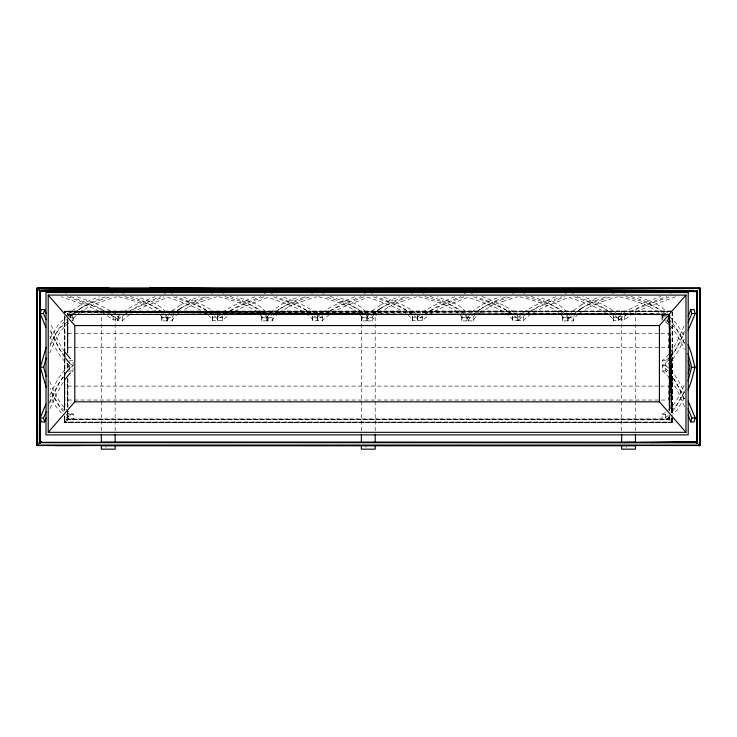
<?xml version="1.0" encoding="UTF-8"?>
<svg xmlns="http://www.w3.org/2000/svg" width="737" height="737" viewBox="0 0 737 737"><rect width="100%" height="100%" fill="white"/><g stroke="black" fill="none" stroke-linecap="round" stroke-linejoin="round"><path stroke-width="0.55" stroke-dasharray="3.69 2.76" d="M67.509 411.799C69.296 416.829 63.861 421.555 69.029 418.994L667.971 418.994L669.334 418.45M67.509 407.239L67.518 378.735L67.518 407.331M67.518 319.434L67.518 352.507L67.518 319.333M67.666 411.522C66.781 419.666 69.389 417.815 66.855 420.09C70.798 419.924 66.763 416.884 66.855 420.09L69.029 418.994L67.703 419.15M67.675 378.311L67.786 406.704M67.675 368.003L67.675 363.415M67.675 353.106L67.675 319.886M67.961 418.155L67.666 419.546L67.786 411.264M67.786 367.975L67.786 363.415M67.795 353.17L67.795 320.134M482.035 296.375C494.287 301.755 508.668 305.496 517.807 315.758L517.743 320.558L512.547 320.595L512.565 319.305C500.967 307.182 483.242 303.137 468.013 297.186C452.536 304.031 434.655 308.14 422.55 320.595L412.517 320.595L412.536 319.305C400.946 307.182 383.212 303.137 367.993 297.186C352.507 304.031 334.626 308.14 322.52 320.595L312.516 320.595L312.534 319.305C300.936 307.182 283.211 303.137 267.982 297.186C252.505 304.031 234.624 308.14 222.519 320.595L212.532 320.595L212.551 319.305C200.961 307.182 183.227 303.137 168.008 297.186C152.531 304.031 134.641 308.14 122.535 320.595L117.459 320.558L117.459 317.14C127.446 306.712 141.79 302.179 154.834 296.753M122.535 320.595L122.535 317.186C132.964 306.712 147.483 302.133 160.841 296.67M222.519 320.595L222.519 317.186C232.947 306.712 247.457 302.133 260.815 296.67M322.52 320.595L322.52 317.186C332.949 306.712 347.468 302.133 360.826 296.67M422.55 320.595L422.55 317.186C432.978 306.712 447.497 302.133 460.855 296.67M555.772 296.753C542.718 302.179 528.374 306.712 518.397 317.14L518.397 320.558L523.473 320.595L523.473 317.186C533.901 306.712 548.411 302.133 561.769 296.67M517.743 320.558L517.807 315.758M577.264 296.661C589.738 301.82 604.239 305.606 613.516 315.887L613.47 320.595L618.665 320.558L618.73 315.758C609.591 305.496 595.21 301.755 582.958 296.375M217.802 315.758L217.728 320.558L217.802 315.758C208.663 305.496 194.282 301.755 182.03 296.375M317.776 315.758L317.711 320.558L317.776 315.758C308.637 305.496 294.256 301.755 282.004 296.375M417.787 315.758L417.713 320.558L417.787 315.758C408.648 305.496 394.267 301.755 382.015 296.375M618.665 320.558L618.73 315.758M671.96 413.135L671.831 384.143L669.721 318.154L669.896 366.621L669.74 352.719L671.702 414.194M212.532 320.595L212.588 315.887C203.311 305.606 188.81 301.82 176.336 296.661M312.516 320.595L312.562 315.887C303.285 305.606 288.784 301.82 276.311 296.661M412.517 320.595L412.573 315.887C403.286 305.606 388.795 301.82 376.321 296.661M512.547 320.595L512.593 315.887C503.316 305.606 488.815 301.82 476.351 296.661M69.674 369.919L69.674 361.6M68.458 413.623L70.043 414.268L69.997 419.464L68.007 418.376L66.855 420.09L68.771 418.985L64.709 416.258M72.125 371.641L73.037 370.96L73.037 360.559L72.125 359.886M49.748 381.444C54.833 393.779 60.756 408.04 73.396 414.268L73.35 419.464L69.527 417.492L66.017 414.434M212.551 319.305L212.588 315.887M312.534 319.305L312.562 315.887M412.536 319.305L412.573 315.887M512.565 319.305L512.593 315.887M613.47 320.595L613.516 315.887M662.001 320.19L662.047 314.994C673.461 315.16 679.164 328.186 684.526 336.505M684.443 406.529C678.915 393.825 673.544 379.795 662.36 370.96L662.36 360.559C673.572 351.77 678.924 337.703 684.443 324.999M684.295 398.846C679.827 388.657 674.77 377.869 665.714 370.96L665.714 360.559C674.797 353.696 679.827 342.871 684.304 332.7M669.058 415.604L668.514 419.27M671.683 421.38C671.407 424.798 674.162 418.192 672.448 417.612C673.148 418.515 672.043 424.807 671.425 421.38L672.494 421.38L672.347 422.052L64.653 422.052L64.487 421.38L65.575 421.38C65.943 424.033 63.539 420.44 65.096 422.393C63.004 421.085 66.864 421.711 64.524 421.638C66.137 424.457 63.668 418.478 64.644 415.631M671.904 421.38L671.425 422.476L672.245 421.38M67.878 418.036L68.541 418.957L66.855 420.09L67.942 417.897L67.942 412.149M668.008 419.012C669.758 416.645 671.333 421.868 668.229 418.975C670.403 419.528 669.187 417.087 668.275 419.15M665.668 314.524L69.029 314.524C66.708 315.123 67.887 313.289 68.007 315.141M670.007 419.611C667.096 419.537 669.445 417.031 669.288 419.565C671.545 419.712 666.57 419.224 669.214 418.211M672.089 419.077C672.061 424.779 671.296 421.748 671.812 417.612M668.109 419.067L669.058 418.183L669.638 419.832M65.575 312.138C66.293 309.365 62.811 312.875 65.575 312.138L367.33 314.091L665.88 314.515M67.804 313.907L67.666 315.067L68.725 314.367M67.518 314.763L68.182 314.091M65.575 311.06L64.487 312.138L65.575 311.659M64.506 311.898C66.588 309.909 63.023 312.635 65.575 311.88M68.182 419.427L68.071 418.588L66.855 420.09M669.122 418.036L669.647 419.104M66.993 419.611L68.366 418.837L67.104 420.062M67.325 419.952C69.214 418.524 67.371 419.049 67.804 419.611M130.117 296.357L144.986 301.709L158.133 309.439A128.975 26.191 0.1 0 1 162.029 315.482L161.781 320.936L166.958 320.899C169.418 305.146 148.183 301.719 137.506 296.744M166.958 320.899L167.216 315.298M230.091 296.357L244.97 301.709L258.107 309.439A128.975 26.191 0.1 0 1 262.003 315.482L261.764 320.936L266.941 320.899C269.401 305.146 248.166 301.719 237.48 296.744M266.941 320.899L267.199 315.298M330.102 296.357L344.971 301.709L358.118 309.439A128.975 26.191 0.1 0 1 362.014 315.482L361.766 320.936L366.943 320.899C369.403 305.146 348.168 301.719 337.491 296.744M366.943 320.899L366.593 316.542L365.128 314.377L356.284 308.038L342.696 302.05L324.879 296.56M430.122 296.357L445.001 301.709L458.138 309.439A128.975 26.191 0.1 0 1 462.044 315.482L461.795 320.936L466.972 320.899C469.432 305.146 448.197 301.719 437.52 296.744M466.972 320.899L467.23 315.298M531.045 296.357L545.924 301.709L559.061 309.439A128.975 26.191 0.1 0 1 562.957 315.482L562.718 320.936L567.895 320.899C570.355 305.146 549.12 301.719 538.434 296.744M567.895 320.899L568.153 315.298M664.756 320.917L667.86 320.899L668.118 318.716M161.781 320.936L162.029 315.482M261.764 320.936L262.013 315.482M361.766 320.936L362.014 315.482M461.795 320.936L462.044 315.482M562.718 320.936L562.967 315.482M631.019 296.357L645.888 301.709L659.025 309.439A128.975 26.191 0.1 0 1 662.932 315.482L662.683 320.936M67.868 418.856L67.159 419.427L670.117 419.832M669.039 418.155L667.971 418.994M68.523 314.496L67.979 315.132L67.353 313.796M671.637 421.638L671.564 418.275M49.748 352.995C54.169 341.802 59.467 330.065 69.232 322.53M50.144 408.538L54.999 397.003L63.926 380.872M49.886 346.381C54.059 336.367 58.969 326.03 67.334 318.817M684.36 390.905C681.016 398.57 677.017 406.216 671.398 412.471L669.905 366.584L671.094 412.241M669.482 418.754L668.367 418.994L669.159 419.583M49.821 395.262C54.824 384.603 59.927 372.959 69.637 365.755L73 365.755L70.255 367.726M684.222 385.138C680.122 394.452 675.507 404.171 667.51 410.785M49.683 403.231L59.31 382.641L65.307 373.502M684.36 331.364C678.749 343.635 673.498 357.371 662.406 365.755C673.498 374.147 678.768 387.883 684.36 400.154M49.904 338.569L58.555 324.225L65.436 317.583M50.042 344.197L59.421 328.518L68.458 320.825M684.443 392.084L675.967 405.903L668.846 412.462M684.341 339.084C679.578 348.702 674.677 359.269 665.76 365.755L662.406 365.755M49.241 402.531C53.985 392.904 57.855 382.54 65.501 374.709M668.266 418.985L669.297 419.15L67.804 419.178L67.942 417.897M65.575 311.465L64.487 312.138L65.575 311.318M684.526 397.952L676.842 410.223L672.743 414.434M668.874 419.399C669.288 417.603 668.21 419.307 669.896 420.062M67.666 313.971L67.896 314.948L69.029 314.524L67.307 313.686L68.771 314.542L67.343 314.109L67.924 315.067L67.518 313.732M64.644 311.622L64.487 312.138L64.911 311.622L258.328 311.898M523.473 320.595C535.578 308.14 553.459 304.031 568.936 297.186C584.165 303.137 601.889 307.182 613.488 319.305M117.459 320.558C129.786 307.873 147.934 303.395 163.826 296.771M518.397 320.558C530.714 307.873 548.872 303.395 564.754 296.771M72.106 310.968L80.941 304.63M72.106 314.377L80.941 308.038M172.09 310.968L180.915 304.63M172.09 314.377L180.915 308.038M372.121 310.968L380.946 304.63M372.121 314.377L380.946 308.038M668.063 415.64L662.047 419.464L662.001 414.268L665.483 412.462M675.589 296.744C658.205 303.515 639.071 307.955 624.294 319.895L619.135 319.849L619.135 316.44C630.973 306.352 646.423 302.032 660.674 296.458M619.135 319.849C633.571 307.891 652.475 303.469 669.592 296.679M619.135 316.44L624.294 316.477C636.446 306.27 652.291 302.281 666.764 296.514M68.762 371.641L69.683 370.96L73.037 370.96M79.154 309.439L88.615 303.589A276.393 56.252 0 0 1 101.697 298.08M79.154 312.847L88.615 307.007A276.182 56.205 0 0 1 101.706 301.488M179.128 309.439L188.589 303.589M179.128 312.847L188.589 307.007M279.139 309.439L288.6 303.589M279.139 312.847L288.6 307.007M379.159 309.439L388.62 303.589M379.159 312.847L388.62 307.007M480.082 309.439L489.543 303.589M480.082 312.847L489.543 307.007M580.047 309.439L589.508 303.589M580.047 312.847L589.508 307.007M68.486 419.27L66.883 419.832M581.834 304.63L573.008 310.968A264.261 53.534 -0.2 0 0 568.024 317.49L568.015 320.899L573.156 320.936A258.014 52.309 -0.2 0 1 579.881 312.838M581.834 308.038L573.008 314.377A264.27 53.543 -0.2 0 0 568.024 320.899M69.527 316.956L73.35 314.994L73.396 320.19L71.811 320.825M669.233 417.492L665.4 419.464L665.354 414.268L666.939 413.623M323.902 313.907L69.278 311.908L367.634 313.944L80.923 311.733M653.848 313.842L402.807 314.248L666.488 314.791M68.246 315.685L73.35 314.994M254.818 296.753C241.764 302.179 227.42 306.712 217.443 317.14L212.56 317.186M354.819 296.753C341.775 302.179 327.431 306.712 317.444 317.14L312.534 317.186M454.849 296.753C441.804 302.179 427.451 306.712 417.474 317.14L412.545 317.186M263.8 296.771C247.918 303.395 229.76 307.873 217.443 320.558L217.443 317.14L222.519 317.186M363.811 296.771C347.919 303.395 329.771 307.873 317.444 320.558L317.444 317.14L322.52 317.186M463.831 296.771C447.949 303.395 429.791 307.873 417.474 320.558L417.474 317.14L422.55 317.186M101.807 298.089L105.778 296.707M101.817 301.507L116.676 296.744M201.791 298.089L205.752 296.707M201.791 301.507L216.65 296.744M301.792 298.089L305.754 296.707M301.792 301.507L316.661 296.744M401.822 298.089L405.783 296.707M401.822 301.507L416.681 296.744M502.745 298.089L506.706 296.707M502.745 301.507L517.604 296.744M602.709 298.089L606.671 296.707M602.709 301.507L617.569 296.744M99.569 300.162L110.725 296.56M199.543 300.162L210.699 296.56M299.554 300.162L310.71 296.56M399.583 300.162L410.73 296.56M500.497 300.162L511.653 296.56M600.471 300.162L611.618 296.56M68.504 314.386L67.804 315.086L67.159 314.082L669.316 314.091M70.347 296.514L99.265 307.697L113.12 316.477L118.279 316.44L118.279 319.849L113.12 319.895C98.214 307.909 78.933 303.478 61.392 296.744M161.781 317.527L166.958 317.49M261.764 317.527L266.941 317.49M361.766 317.527L366.943 317.49M461.795 317.527L466.972 317.49M512.574 317.186L517.752 317.14M562.718 317.527L567.895 317.49M613.488 317.186L618.675 317.14M671.425 311.042L65.096 311.106L65.096 312.138M671.425 311.198L64.911 311.198L64.911 312.138M671.425 311.318L64.755 311.318L64.755 312.138M64.755 311.594L671.425 311.465M68.338 314.653L67.205 313.722L68.55 314.588L67.399 314.238L665.603 314.248M668.781 314.367L67.399 314.238M67.942 333.677L659.652 333.677M660.803 333.677L668.855 333.677L668.855 347.606L660.803 347.606M67.942 347.606L659.652 347.606M69.683 360.559L73.037 360.559M662.36 360.559L665.714 360.559M662.36 370.96L665.714 370.96M67.942 386.105L659.652 386.105M660.803 386.105L668.855 386.105L668.855 400.034L660.803 400.034M67.942 400.034L659.652 400.034M70.043 414.268L73.396 414.268M662.001 414.268L665.354 414.268M67.592 419.261L669.601 419.27C668.533 419.62 669.159 418.865 669.482 415.235M671.425 421.638L672.476 421.638L672.494 420.578M64.506 421.536L65.575 422.412M671.425 421.859L672.43 421.859L672.42 418.736M672.089 422.319L64.92 422.319L64.911 415.631M65.289 422.412L64.644 421.38L65.335 422.458L671.665 422.458M317.647 312.138L163.531 311.465L633.884 313.944M80.923 311.106L128.045 311.318M665.935 313.676L206.959 311.659M666.119 314.515L633.037 314.367L666.34 314.653M652.623 314.45L666.184 314.57M128.045 311.594L403.351 313.98M518.397 317.14L523.473 317.186M568.015 317.49L573.156 317.527A258.014 52.299 -0.2 0 1 579.918 309.429M479.953 309.429A258.014 52.299 -0.2 0 0 473.136 317.527L468.041 317.49L468.041 320.899L473.191 320.936A258.014 52.309 -0.2 0 1 479.916 312.838M272.239 317.527L267.098 317.49L267.098 320.899L272.239 320.936L272.239 317.527A258.014 52.299 -0.2 0 1 279.001 309.429M117.459 317.14L122.535 317.186M167.087 317.49L172.237 317.527L172.237 320.936L167.087 320.899L167.087 317.49A264.261 53.534 -0.2 0 1 172.126 310.968M70.199 317.509L72.254 317.527A258.014 52.299 -0.2 0 1 79.016 309.429M367.201 315.298L367.118 320.899L372.268 320.936L372.268 317.527L367.118 317.49A264.261 53.534 -0.2 0 1 372.157 310.968M65.575 422.052L64.57 421.638M65.575 422.2L64.911 421.38M65.575 422.319L64.755 421.38M65.335 422.458L65.096 421.38L65.096 422.393M68.025 314.939L67.141 313.787L67.961 314.902M619.605 296.744C633.359 300.217 647.574 304.132 659.025 312.847A128.975 26.191 0.1 0 1 662.932 318.9L662.932 315.482M519.64 296.744C533.385 300.217 547.609 304.132 559.061 312.847A128.975 26.191 0.1 0 1 562.957 318.9M418.717 296.744C432.462 300.217 446.686 304.132 458.138 312.847A128.975 26.191 0.1 0 1 462.044 318.9M318.697 296.744C332.442 300.217 346.666 304.132 358.118 312.847A128.975 26.191 0.1 0 1 362.014 318.9M218.686 296.744C232.431 300.217 246.655 304.132 258.107 312.847A128.975 26.191 0.1 0 1 262.003 318.9M118.712 296.744C132.457 300.217 146.681 304.132 158.133 312.847A128.975 26.191 0.1 0 1 162.029 318.9M625.796 296.56C639.836 300.549 654.935 304.372 666.045 314.377M525.831 296.56C540.249 301.645 560.406 304.003 568.153 318.716M424.908 296.56C439.326 301.645 459.483 304.003 467.23 318.716M224.877 296.56C239.295 301.645 259.452 304.003 267.199 318.716M124.894 296.56C139.311 301.645 159.478 304.003 167.216 318.716M574.51 296.771C589.517 303.082 607.297 306.914 618.721 319.167M473.587 296.771C488.603 303.082 506.374 306.914 517.798 319.167M373.558 296.771C388.574 303.082 406.345 306.914 417.768 319.167M273.556 296.771C288.572 303.082 306.343 306.914 317.767 319.167M173.573 296.771C188.589 303.082 206.36 306.914 217.793 319.167M638.408 296.744C648.634 300.733 660.665 303.93 667.51 313.124M67.408 296.679C84.663 303.432 103.742 307.808 118.279 319.849M77.394 296.808C91.452 302.198 106.635 306.509 118.279 316.44M662.047 314.994L665.179 316.532M666.939 320.825L675.976 328.518L685.364 344.197M665.76 365.755C674.687 372.268 679.56 382.779 684.341 392.434M73 365.755L70.255 363.792M69.637 365.755C59.402 358.099 54.197 345.662 49.001 334.368M67.988 419.15L67.786 411.347M67.776 419.325L67.518 411.9M665.493 321.977C674.613 328.665 679.836 339.158 684.222 349.292M669.675 419.952L668.468 418.938L669.095 419.187M64.534 410.785L59.43 405.903L50.042 390.232M668.063 318.817C675.7 325.303 680.315 334.561 684.36 343.553M63.308 411.725C57.486 404.742 53.211 396.497 49.886 388.067M61.337 413.217L56.067 406.677L49.904 395.889M65.501 356.828L58.767 348.085L49.701 329.936M64.515 351.549L59.78 344.087L50.144 322.999M64.165 356.524L59.31 348.877L49.683 328.287M669.896 419.574C668.266 417.815 669.297 420.293 669.334 414.986M671.637 420.578L671.812 421.859L671.812 418.671L671.923 422.052M669.878 314.745L671.831 384.143L671.425 354.46L672.089 395.751M669.62 323.663L671.932 395.751M669.049 314.248L671.923 412.48L669.629 340.936M668.938 316.016L669.214 324.52L669.012 316.182M668.791 314.8L669.334 331.797L669.076 316.422M671.278 417.953L671.389 421.38M669.122 319.388L669.058 315.62L669.058 411.006M669.058 417.897L669.214 419.233L669.214 415.815M672.245 405.203L672.356 412.48M670.145 382.54L669.482 341.249L669.482 410.675M672.448 417.612L672.494 421.638M69.997 314.994L70.024 318.108M672.513 312.138L672.513 415.631M672.356 312.138L672.356 413.328M672.245 312.138L672.245 413.328M672.245 418.8L672.245 422.2L64.773 422.2L64.755 415.631M672.089 312.138L672.089 413.328M671.96 418.8L671.96 422.2M669.334 315.666L669.334 410.454M669.214 314.8L669.214 411.31M667.86 318.624L667.86 320.899M635.469 311.042L635.469 430.758M626.229 445.692L626.229 447.433M624.294 316.477L624.294 319.895M621.65 311.042L621.65 430.758M573.156 317.527L573.156 320.936M473.191 317.527L473.191 320.936M375.207 311.042L375.207 430.758M365.976 445.692L365.976 447.433M361.388 311.042L361.388 430.758M115.156 311.042L115.156 430.758M113.12 316.477L113.12 319.895M105.925 445.692L105.925 447.433M101.338 311.042L101.338 430.758M72.254 317.527L72.254 320.936A258.014 52.309 -0.2 0 1 78.988 312.838M67.942 320.217L67.942 352.397M67.942 363.885L67.942 367.33M67.942 378.827L67.942 407.552M67.666 319.665L67.786 353.041M67.786 363.332L67.666 367.91M67.113 318.624L67.113 320.899A264.261 53.534 -0.2 0 1 68.366 318.716M65.317 311.069L65.317 312.138M64.911 316.735L64.911 351.236M64.911 352.387L64.911 371.079M64.911 372.222L64.911 376.791M64.911 377.685L64.911 409.947M64.755 316.735L64.755 351.236M64.755 352.387L64.755 373.346M64.755 374.488L64.755 409.947M64.644 311.465L64.644 312.138M64.644 316.735L64.644 351.236M64.644 352.387L64.644 371.079M64.644 372.222L64.644 376.791M64.644 377.685L64.644 409.947M64.487 315.583L64.487 412.186M64.487 416.783L64.552 421.85M70.033 316.542A264.261 53.534 -0.2 0 1 72.152 314.377M68.366 315.307A264.261 53.534 -0.2 0 1 72.143 310.968M80.849 308.029A282.658 57.44 -0.1 0 1 99.449 300.143M80.867 304.621A282.953 57.495 -0.1 0 1 99.467 296.735M188.497 303.589A276.393 56.252 0 0 1 201.68 298.08M188.497 306.997A276.182 56.205 0 0 1 201.68 301.488M172.163 320.936A258.014 52.309 -0.2 0 1 178.962 312.838M172.182 317.527A258.014 52.299 -0.2 0 1 178.999 309.429M167.106 320.899A264.261 53.534 -0.2 0 1 172.126 314.377M180.832 308.029A282.658 57.44 -0.1 0 1 199.432 300.143M180.841 304.621A282.953 57.495 -0.1 0 1 199.441 296.735M288.508 303.589A276.393 56.252 0 0 1 301.682 298.08M288.508 306.997A276.182 56.205 0 0 1 301.691 301.488M272.174 320.936A258.014 52.309 -0.2 0 1 278.964 312.838M267.116 317.49A264.261 53.534 -0.2 0 1 272.128 310.968L280.926 304.63A282.953 57.495 -0.1 0 1 299.452 296.735M267.116 320.899A264.261 53.534 -0.2 0 1 272.128 314.377L280.926 308.038A282.658 57.44 -0.1 0 1 299.434 300.143M388.528 303.589A276.393 56.252 0 0 1 401.711 298.08M388.528 306.997A276.182 56.205 0 0 1 401.711 301.488M372.194 320.936A258.014 52.309 -0.2 0 1 378.993 312.838M372.213 317.527A258.014 52.299 -0.2 0 1 379.03 309.429M367.137 320.899A264.261 53.534 -0.2 0 1 372.157 314.377M380.863 308.029A282.658 57.44 -0.1 0 1 399.463 300.143M380.872 304.621A282.953 57.495 -0.1 0 1 399.472 296.735M489.451 303.589A276.393 56.252 0 0 1 502.634 298.08M489.451 306.997A276.182 56.205 0 0 1 502.634 301.488M468.059 317.49A264.261 53.534 -0.2 0 1 473.08 310.968L481.869 304.63A282.953 57.495 -0.1 0 1 500.395 296.735M468.059 320.899A264.261 53.534 -0.2 0 1 473.08 314.377L481.869 308.038A282.658 57.44 -0.1 0 1 500.386 300.143M589.416 303.589A276.393 56.252 0 0 1 602.599 298.08M589.416 306.997A276.182 56.205 0 0 1 602.599 301.488M581.751 308.029A282.658 57.44 -0.1 0 1 600.351 300.143M581.76 304.621A282.953 57.495 -0.1 0 1 600.36 296.735M67.518 363.912L67.518 367.33L67.518 363.903"/><path stroke-width="1.11" d="M40.148 292.092L40.148 442.449C36.482 445.12 44.45 439.51 39.466 443.278M40.544 442.642L41.355 442.228L39.522 442.642L697.478 442.651C693.618 440.827 699.349 443.978 696.962 442.568L696.972 291.308L697.524 290.489M696.594 442.264C696.889 440.09 696.29 442.845 697.746 443.057M696.972 442.762L697.119 291.032M699.726 444.595L699.063 445.692L699.063 444.595C701.256 444.623 699.376 445.645 699.118 445.673C701.578 444.07 698.538 446.06 699.763 445.415C700.417 444.218 700.095 445.01 699.468 445.627C698.833 446.281 700.132 443.296 699.542 445.609M40.065 442.366C41.779 442.163 39.752 440.459 39.687 443.167M699.874 444.595L699.063 445.544M41.392 442.209C39.761 442.218 40.609 441.325 39.881 443.001L39.881 291.548L40.388 290.885M697.644 442.836L696.695 441.113M696.695 292.405C697.727 288.849 697.119 293.704 695.866 291.327M37.274 288.922L37.172 288.149M39.697 291.17L40.544 290.875M40.24 292.267L40.286 291.52M40.305 292.405C37.992 288.038 43.096 293.713 39.218 290.212C42.728 295.261 37.486 288.664 40.996 291.29C41.705 291.364 39.089 291.318 39.218 290.212L41.392 291.308M36.85 288.922L37.937 288.093M40.848 291.032L40.028 291.852L40.028 442.762L40.148 441.426M39.761 442.486L40.719 442.126L40.369 441.592M39.697 291.06L40.323 292.147L41.125 291.308M696.714 441.518L695.866 442.191M37.458 444.595L37.016 445.259L37.937 444.595C38.112 447.221 35.459 443.766 37.937 444.595L37.937 445.544M699.266 288.471C700.703 288.784 700.058 287.623 699.063 288.922L700.132 288.922L699.063 287.826M41.042 442.228L40.139 442.55M46.136 387.128L40.369 367.229L46.136 347.33M46.173 376.543L43.723 367.229L46.173 357.915M688.275 373.622L689.933 367.229L688.275 360.826M687.999 353.493L691.674 367.229L687.999 380.965M688.1 344.492L691.361 353.493L695.028 367.229L691.361 380.965L688.1 389.956M46.09 319.609L43.529 313.52L44.69 309.595L41.336 309.595L40.176 313.52L45.869 327.256M688.165 401.177L695.221 417.999L694.061 421.923L690.707 421.923L691.868 417.999L688.109 408.998M45.869 404.254L40.176 417.999L41.336 421.923L44.69 421.923L46.118 417.971M688.211 316.523L690.707 309.595L694.061 309.595L695.221 313.52L688.165 330.342M696.612 441.795L696.115 442.228L697.524 443.278M688.109 322.52L691.868 313.52L690.707 309.595M44.69 421.923L43.529 417.999L46.09 411.909M696.76 292.267L696.087 291.373L696.852 292.092L697.101 291.493L696.004 291.308L697.524 290.719L696.115 291.364L696.539 291.732L696.972 291.308L624.976 290.756L37.237 288.416M40.305 292.119L40.913 291.345L39.218 290.212L40.369 291.926L39.503 290.489M37.467 445.609L37.937 444.595L36.914 445.01M699.063 287.974C700.178 289.632 700.795 287.144 699.063 288.922L699.063 287.845L699.874 288.149L699.874 445.406L37.937 445.415C36.472 445.249 38.646 444.135 37.136 445.406L37.126 288.093L699.284 287.992M697.119 291.548L696.004 291.308M40.231 291.447L41.042 291.29L39.522 290.875L684.82 290.875M40.323 441.371L40.213 441.832M699.063 445.415L700.132 444.595M696.833 291.907L697.285 291.198M37.136 288.342L37.651 445.222L699.984 445.268L699.993 288.259L699.063 288.922L699.717 287.992L699.726 445.526L37.274 445.544L37.937 444.595M65.077 379.269L70.42 372.894M65.307 373.502L69.711 368.343M39.356 442.826L40.461 441.785L40.848 442.486M40.885 442.2L40.249 442.596M48.218 432.324L74.787 401.822L74.787 325.579L48.218 295.086L685.981 295.086L685.981 432.324L48.218 432.324L48.218 295.086M685.981 432.324L659.412 401.822L659.412 325.579L685.981 295.086M699.422 288.563C697.561 287.78 701.56 289.678 699.063 288.093M37.237 288.213C38.904 287.854 36.518 288.536 37.651 288.508M37.679 444.835L37.007 445.111L37.007 444.595M685.834 291.272L624.432 291.032L696.419 291.585L697.239 291.032M40.388 442.633L41.014 442.264M273.51 290.47L42.184 288.683L198.907 288.508L693.029 290.452M331.954 290.691L624.976 290.756M696.419 291.585L696.972 291.308M696.962 442.568L40.166 442.393L40.646 442.274M699.874 288.922L700.086 288.443L699.063 288.25L37.274 288.407L381.665 290.728M696.935 291.152L655.773 291.152M39.218 290.212L40.461 291.732L41.254 291.235M670.624 292.875L674.76 291.327L678.62 292.377M164.406 293.022L168.229 291.668L172.209 293.022M264.38 293.022L268.204 291.668L272.193 293.022M364.391 293.022L368.214 291.668L372.194 293.022M464.411 293.022L468.244 291.668L472.224 293.022M565.334 293.022L569.157 291.668L573.146 293.022M40.259 442.412L39.254 443.048M58.315 292.377L62.157 291.327L66.358 292.875M111.729 292.911L117.828 291.456L123.88 292.911M211.703 292.911L217.811 291.456L223.864 292.911M311.714 292.911L317.813 291.456L323.865 292.911M411.743 292.911L417.842 291.456L423.895 292.911M512.657 292.911L518.765 291.456L524.818 292.911M612.631 292.911L618.73 291.456L624.783 292.911M37.458 287.891L37.827 288.453L37.467 287.909L109.113 288.093M696.557 291.235L696.778 291.52M40.848 291.29L39.687 290.35M699.063 445.268C701.532 444.678 698.05 445.074 700.067 445.074M696.852 442.449L696.419 441.933L624.432 442.486L691.361 442.228M650.117 442.568L696.972 442.209L696.419 441.933M55.459 445.627L83.373 445.517M39.955 291.041L684.581 291.032M40.176 313.52L43.529 313.52M691.868 313.52L695.221 313.52M74.787 325.579L659.412 325.579M40.369 367.229L43.723 367.229M691.674 367.229L695.028 367.229M74.787 401.822L659.412 401.822M40.176 417.999L43.529 417.999M691.868 417.999L695.221 417.999M101.338 442.209L635.469 442.209M39.955 442.476L697.239 442.495L696.751 441.868M324.824 288.922L149.491 288.25L679.311 290.627L198.907 288.508M381.361 290.875L37.937 288.932M55.459 288.517L332.092 290.618M696.272 442.062L697.303 443.167M37.716 445.526L37.172 445.369M699.56 288.213L699.984 288.701M37.679 288.683L37.016 288.259L37.007 445.268M40.461 291.244L39.881 290.516M696.677 441.832L696.935 442.403M69.711 363.175L65.307 358.016M70.42 358.643L65.077 352.277M37.237 445.102L37.126 444.595M688.211 415.005L690.707 421.923M44.69 309.595L46.118 313.557M40.028 290.756L40.369 291.926M635.469 434.185L635.469 442.274M621.65 434.185L621.65 442.274M621.65 445.692L621.65 449.174L635.469 449.174L635.469 445.692L101.338 445.692L101.338 449.174L115.156 449.174L115.156 445.692M375.207 434.185L375.207 442.274M375.207 445.692L375.207 449.174L361.388 449.174L361.388 445.692M361.388 434.185L361.388 442.274M115.156 434.185L115.156 442.274M101.338 434.185L101.338 442.274M688.201 292.543L45.998 292.543L45.998 434.867L688.201 434.867L688.201 292.543"/></g></svg>
